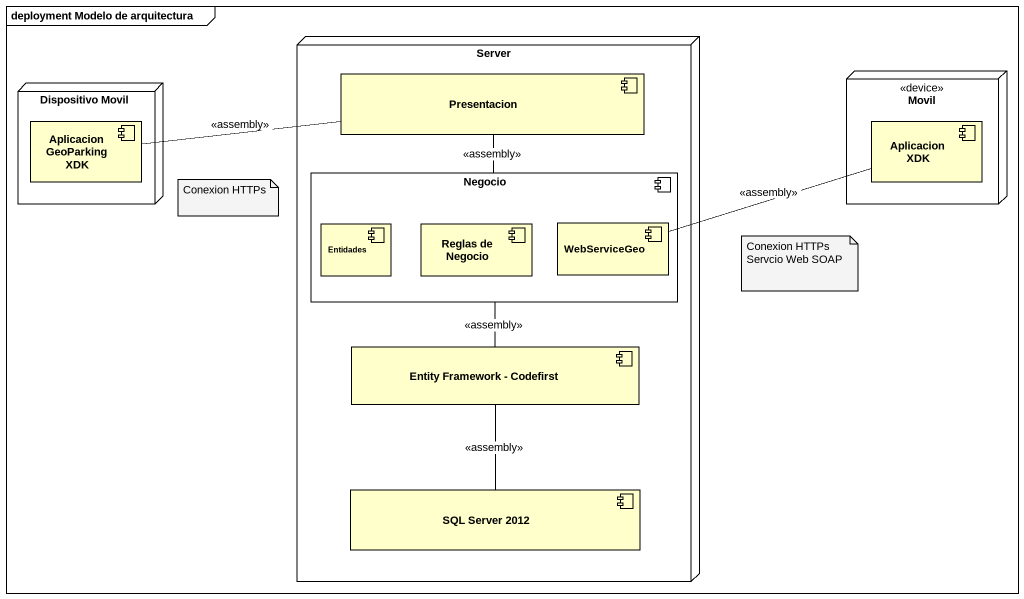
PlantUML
@startuml
mainframe deployment Modelo de arquitectura
node Server {
  component Presentacion
  component Negocio {
    component Entidades
    component "Reglas de Negocio" as Reglas_de_Negocio
    component WebServiceGeo
  }
  component "Entity Framework - Codefirst" as Entity_Framework_Codefirst
  component "SQL Server 2012" as SQL_Server_2012
}
node Movil <<device>> {
  component "Aplicacion XDK" as Aplicacion_XDK
}
node "Dispositivo Movil" as Dispositivo_Movil {
  component "Aplicacion GeoParking XDK" as Aplicacion_GeoParking_XDK
}
Presentacion -- Negocio : <<assembly>>
Aplicacion_GeoParking_XDK -right- Presentacion : <<assembly>>
Aplicacion_XDK -left- WebServiceGeo : <<assembly>>
Negocio -- Entity_Framework_Codefirst : <<assembly>>
Entity_Framework_Codefirst -- SQL_Server_2012 : <<assembly>>
note as N1
  Conexion HTTPs
end note
note as N2
  Conexion HTTPs
  Servcio Web SOAP
end note
@enduml
